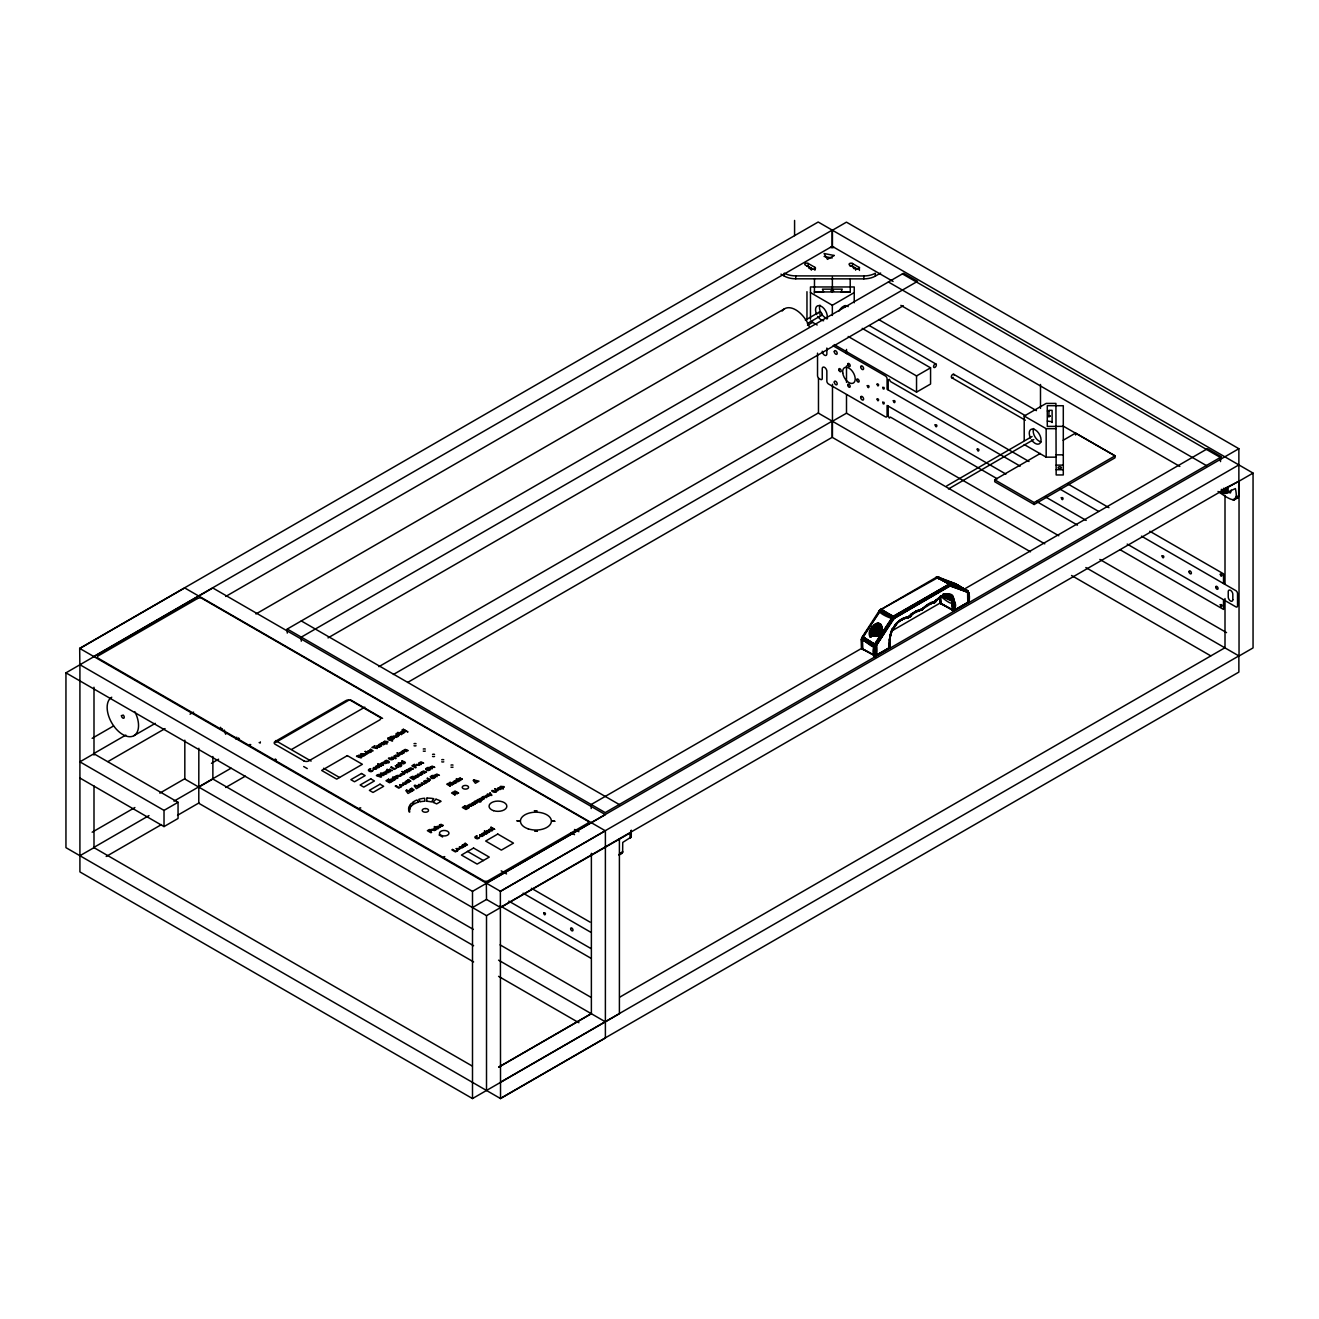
<?xml version="1.0" encoding="UTF-8"?>
<svg xmlns="http://www.w3.org/2000/svg" width="1319" height="1319" viewBox="0 0 1319 1319"><rect width="100%" height="100%" fill="white"/><g stroke="black" fill="none" stroke-linecap="round" stroke-linejoin="round"><path stroke-width="1.5" d="M894.348 618.182L950.043 586.081L949.713 584.614L937.117 577.112L935.732 578.101L937.133 576.964L938.666 577.161L879.427 610.45L862.461 636.648C874.349 648.981 885.989 648.519 861.835 638.05C864.456 657.769 859.84 648.288 862.659 636.83L881.455 609.444L893.309 616.286L894.348 618.182L876.673 644.909C878.751 663.787 869.699 654.653 874.827 643.688L892.749 616.567L949.598 583.888L967.256 590.632L968.344 592.116L968.377 602.156L953.719 610.713C950.323 608.141 955.104 591.341 943.695 595.199C938.617 597.787 952.433 590.137 953.357 597.342C956.143 606.245 955.137 612.906 952.351 610.202M870.062 636.995C864.852 627.25 884.818 615.346 881.521 631.339M968.014 591.291L955.764 584.02L954.494 584.96L960.018 587.202L948.559 581.564L968.195 591.967L968.179 602.486L967.585 590.813L949.861 584.878L893.985 617.012L875.783 644.282C873.92 646.887 872.09 656.417 875.701 656.021L889.83 647.398L874.942 655.922L873.854 655.527M889.863 647.481C886.22 645.123 897.035 611.373 889.517 639.781C890.391 646.64 888.396 648.783 889.418 648.074M946.432 594.144L951.378 597.754L952.631 610.318L954.577 609.955L953.983 610.796L940.513 603.591L940.068 596.979L935.765 600.59L944.107 594.787M1218.014 491.459C1227.478 497.741 1239.646 507.518 1235.392 488.558L1224.741 493.57L1221.378 492.762L1221.378 489.3M1234.419 499.786L1238.64 496.603L1238.755 481.435L1224.741 488.376L1224.741 493.57M875.47 656.12L861.851 648.552L861.653 638.643L862.016 648.915L875.8 655.955L874.118 655.988L876.063 655.279L874.233 656.038L874.448 645.04L893.309 616.286M870.194 636.401L870.194 630.993L870.375 636.055M891.825 630.515L889.534 640.374L890.704 632.625M870.111 636.269L870.062 631.982L870.161 636.648M870.441 635.791L870.458 629.987L870.771 637.308M881.488 631.504L881.521 626.492L881.488 630.4M861.752 648.404L861.653 638.643L861.752 648.404L875.437 656.038M940.101 602.552C944.388 607.152 936.968 599.09 941.585 603.739M945.558 594.012L952.236 598.908L953.192 610.713L968.228 602.14L968.459 592.528L968.179 602.486L953.538 610.779L940.183 602.816L940.513 603.591L940.183 596.847M862.065 637.868C862.692 633.499 862.511 651.718 861.752 648.536M870.787 635.643L870.853 628.965L871.199 636.929L871.727 627.349L872.304 636.286L871.727 627.349M889.995 637.753L889.286 647.992L889.995 637.753L889.995 639.797M968.327 602.189L967.849 591.11L954.198 583.641L967.585 590.813L967.783 602.849L966.909 602.832L968.492 601.645L968.195 591.967L961.287 588.175M862.131 648.849L861.736 638.511L874.678 646.458L874.448 656.071L875.8 655.955M881.29 631.702L881.389 625.635L881.405 631.026M940.562 601.86C941.139 606.74 940.282 599.667 940.266 603.212M861.67 639.6C865 639.764 874.035 650.745 876.311 645.667M880.96 631.999L881.141 624.876L881.158 630.4M861.95 647.514L861.966 642.139M935.682 601.101L926.845 605.058C922.838 609.114 918.898 612.164 921.14 609.411L919.937 610.384L923.481 608.125L922.096 609.444C912.567 612.23 902.526 618.957 919.937 610.384C925.361 608.999 928.081 601.184 935.023 601.86L936.952 599.815M880.548 631.488L880.762 624.217L880.795 631.719M968.344 592.116L967.8 592.808L967.404 590.797L950.801 584.301L949.053 584.581L893.177 616.896L875.305 643.969C870.754 652.674 876.607 664.512 876.129 646.195M879.954 632.889L880.251 623.689L880.35 633.153M877.762 635.807L877.382 623.063L876.954 635.676L876.525 623.293L876.129 635.61L875.651 623.673L875.305 635.626L874.777 624.184L874.481 635.692L873.936 624.827L872.898 636.071L872.387 626.426L872.304 636.286L877.762 635.807L878.207 622.997L878.503 636.005L878.965 623.079L879.806 634.67M861.966 638.709L861.719 648.19L862.23 638L874.233 645.667L862.214 638.759L879.641 611.241C880.795 604.498 890.276 621.134 894.315 617.869L949.729 585.867L967.569 592.182C970.026 593.616 970.273 601.546 967.322 602.503M889.682 647.761L889.731 646.359L889.731 647.464M968.047 602.42L968.426 592.33L968.41 601.843L966.909 602.832L968.113 602.536L968.459 592.528M916.853 610.895L921.767 610.021L923.481 608.125L919.673 610.433C920.926 610.12 930.752 604.201 937.99 598.81C942.821 595.809 935.583 600.161 938.007 599.172C937.858 596.567 948.971 593.83 943.695 595.199L940.068 596.979M890.078 638.116L889.764 640.21L890.523 634.093M889.896 640.028L890.078 637.934M879.064 610.994L880.944 609.279L879.707 610.351C877.976 609.939 890.754 613.797 893.672 618.413C891.924 619.666 874.843 611.736 880.35 609.823L936.688 577.095L935.946 577.458L938.089 577.03L955.253 583.658L968.327 592.363M893.375 618.759L876.476 645.288L862.478 637.077M888.198 415.831L889.319 418.09L890.44 417.117L997.312 478.83M905.461 617.457L902.295 619.023L908.84 616.979L915.188 611.604L923.481 608.29L921.899 609.972L923.3 608.471L920.382 610.054L922.921 608.405M940.463 595.974L940.645 603.228L940.562 596.023C964.156 617.589 952.203 583.113 939.013 598.199M923.3 608.471L921.552 610.169L923.481 608.29L921.14 609.411L921.932 609.675M932.137 602.651C926.482 604.844 935.6 602.865 936.441 600.772L934.709 602.585L928.362 604.333L934.709 602.42L936.523 600.442L934.709 602.536L932.418 602.915L934.709 602.42L938.007 599.172M911.314 614.769L913.193 613.203C910.094 618.726 904.669 617.226 900.02 620.375L905.691 617.407L900.25 620.425L904.026 617.952L901.108 619.468L896.03 623.969L892.716 628.751L890.111 636.582L890.671 634.241M954.478 601.134L954.362 610.582M862.511 637.374L874.448 645.04L862.593 636.78M956.209 585.042C993.24 607.004 929.911 568.901 967.932 591.555L968.492 593.088M121.447 715.64L123.195 715.079A1.978 1.138 60 0 1 124.2 716.778L124.2 717.618A1.978 1.138 60 0 1 123.046 718.163A1.978 1.138 60 0 1 121.645 716.58L121.447 715.673M909.418 616.319C912.979 616.27 902.344 619.65 905.329 618.067M946.218 581.25L935.814 577.656M953.769 583.938L936.408 577.607L938.254 577.062L951.048 585.323L968.113 592.412L950.834 586.015L950.95 584.597L949.713 584.614L893.392 617.127L875.091 645.964M620.243 853.805L622.634 852.437L622.733 842.429L631.257 836.988L631.257 830.376L631.257 836.988M951.032 584.96L936.605 577.326L938.04 576.98L949.729 583.872L950.043 586.081L951.032 584.96L967.915 591.506M911.709 614.572C903.944 619.914 907.62 619.023 911.627 614.687M943.744 595.792C949.977 597.441 957.528 607.812 952.681 597.573C951.032 594.374 947.256 594.341 944.404 595.182L946.432 594.82M940.183 602.305L940.958 603.921M881.521 627.415C882.065 632.922 871.941 640.869 870.062 632.922M952.334 602.816L952.532 601.464M954.577 609.955C949.647 612.082 958.418 608.043 954.593 602.14L954.214 601.349M948.938 595.496C957.083 596.221 951.659 624.728 953.901 601.48C952.334 626.937 958.237 590.351 945.657 594.968C947.784 592.709 955.517 596.88 951.378 597.754M862.659 637.588L874.711 644.43L862.824 636.764L875.255 644.711M968.476 601.695C968.014 571.391 968.542 621.958 968.031 593.649M952.615 602.948L952.846 601.546M889.748 647.398L889.55 638.215M894.826 625.453L893.705 627.069L897.662 621.925L903.861 618.43L896.211 623.376L894.843 625.008L899.327 621.035L896.03 623.969L891.1 632.296M953.274 603.08L953.555 601.546L953.637 603.08M967.602 592.577L967.734 591.011M906.005 617.952C920.959 612.659 898.767 621.282 908.131 616.962M874.678 646.458L876.08 646.392M875.305 643.969C877.992 650.102 873.112 670.827 875.948 644.397L892.782 618.166M967.998 591.835L955.385 584.004M631.422 831.102L630.037 833.031L486.513 915.65L65.95 672.838L212.804 587.977L605.388 814.631L472.499 891.364L79.915 664.71L79.915 871.908L472.499 1098.562L619.402 1013.734L619.402 838.917M968.443 601.975L968.377 592.643M936.028 577.936L937.677 577.112L949.334 584.169L892.963 616.715L880.531 609.46L879.806 610.021M926.284 605.883C921.173 609.394 928.345 604.564 925.262 606.262L922.129 609.543M955.846 584.449L967.602 591.275M889.517 639.781L889.995 638.297M893.078 619.106L950.719 585.042M937.562 599.403L943.596 595.594L940.678 597.128L943.365 595.644L942.244 596.221M935.023 601.86L932.929 602.898L938.023 599.007M810.921 268.416L811.169 269.785M896.491 624.019L891.99 630.828L897.876 622.337L896.376 624.052M900.02 620.375C909.533 614.802 907.653 620.095 910.094 615.281L908.494 617.655L906.466 617.984M908.313 617.787L906.681 617.902L910.308 615.709L907.192 617.341L908.84 616.979L908.346 617.704L902.724 618.693L903.729 618.611L898.866 621.463M879.031 610.944L892.056 617.622L880.746 609.658L892.485 617.127L880.861 609.856M902.328 618.743L900.613 620.309M894.2 618.248L881.455 609.444M893.524 618.941L893.903 617.886M889.055 648.288L874.926 656.021M876.673 644.909L894.084 617.193L949.861 584.878M891.364 632.543L890.77 634.373M914.479 612.56L911.083 614.72M929.252 603.822L925.608 606.081L927.306 604.679M875.041 655.972L876.047 655.559M873.92 646.805L874.002 645.552L862.016 638.627L873.936 645.766L862.148 639.023L873.92 646.805L862.065 639.55M908.676 617.589L910.291 615.874L907.06 617.572M889.567 647.184L889.88 646.788M879.097 610.961L892.056 617.622M968.195 591.967L968.261 593.484M911.825 613.797L916.754 610.763L921.272 609.757M892.716 628.751L893.886 627.152M360.779 807.871L359.543 807.986M908.807 617.424L909.747 615.973M967.932 602.684L967.14 602.668M915.749 611.818L917.661 610.631M902.196 619.254L903.911 618.001M943.959 595.298L940.843 597.078L943.959 595.298L941.057 596.815L943.794 595.479L951.939 599.634L952.236 601.151L940.562 596.023M950.059 585.768L949.532 584.366M880.037 610.301L879.229 611.01L880.334 609.988M892.963 616.715L881.141 609.625M918.98 610.367L916.689 611.175L919.112 610.12M924.784 607.152L922.624 608.718M934.33 602.75L933.176 602.767L936.16 600.772L934.495 602.635L931.082 603.228L931.972 602.832M946.646 594.622L950.125 594.44L951.395 595.545M949.729 585.867L951.048 585.323M874.992 646.508L875.618 655.807L875.288 646.524M936.309 600.788L934.891 602.453L936.441 600.772M935.666 600.689L934.182 602.321L936.539 600.59L933.522 602.651L934.363 602.651M907.901 617.506L908.857 616.501M880.35 610.318L892.402 616.847M968.064 591.506L955.253 583.658L967.651 590.961L955.5 583.789L936.853 577.442L949.119 584.02M819.841 314.664A1.978 1.138 60 0 0 821.885 314.829L821.869 313.971A1.978 1.138 60 0 0 820.863 312.273L819.528 311.943L819.181 313.312M939.54 597.721L940.529 596.798M943.596 595.594L940.496 597.144M943.233 595.149L944.091 595.05L941.106 596.617L941.914 595.858M250.775 744.641L249.637 744.526M444.783 856.658L443.909 856.723M897.316 622.601L899.294 621.233M935.979 600.706L934.281 602.222M908.131 617.787L908.362 617.622M937.858 599.387L939.441 598.051M935.765 600.59L940.282 597.095L940.101 602.602M861.818 647.349L861.62 638.792L862.445 648.404M952.252 596.369L950.768 597.144L945.888 594.457M940.579 603.41L954.198 610.516M900.25 620.425L903.169 618.825M855.503 269.785L855.52 268.548M941.106 596.617L942.706 595.446M950.653 584.119L937.545 576.947L950.521 584.02M922.723 608.257L924.256 607.169M912.468 613.599L914.611 612.395M925.823 606.13L927.785 604.679M942.574 595.941L940.958 596.963L942.475 596.089M936.358 577.293C935.781 576.238 949.334 581.58 949.284 584.861M903.383 618.809L900.465 620.392L903.729 618.611M832.338 315.455L832.338 305.266L854.234 292.587M946.696 485.953L1032.052 436.507M948.443 488.986L1033.799 439.524M79.849 664.677L79.684 648.387L818.192 222.021L832.207 230.116L832.207 246.307L225.714 596.468M79.849 648.486L184.709 587.944L605.388 830.822L605.388 1038.02L500.528 1098.562L65.95 847.655L65.95 672.838M93.715 656.483L832.207 230.116M893.078 281.442L832.437 246.439L832.437 230.248L846.452 222.153L1238.871 448.707L1238.871 481.089L500.363 907.456M255.935 613.978L784.64 308.728M780.947 274.138L784.261 276.05A16.306 9.414 0 0 0 795.753 278.804L863.863 278.87A16.191 9.348 0 0 0 875.321 276.116L880.647 273.049M805.365 320.121L819.528 311.943M807.376 323.534L821.539 315.356M92.149 738.327L113.533 725.978M807.525 325.298L812.867 322.232M287.278 633.087L287.278 629.031L903.531 273.247L917.562 281.326L301.293 637.126L301.293 641.182M93.715 753.611L125.816 735.079M133.944 735.672L155.312 723.34M107.977 761.558L165.056 728.599M190.035 714.189L193.596 712.128M328.019 637.885L903.301 305.744M92.149 832.207L134.901 807.525M159.83 793.131L184.759 778.738M211.469 763.322L218.591 759.2M378.883 666.672L818.192 413.028L1044.78 543.857M93.715 847.507L148.998 815.571M173.976 801.161L231.056 768.202M275.655 742.449L348.793 700.224M393.392 674.487L832.207 421.124L832.207 437.314L407.653 682.434M79.915 855.718L93.995 847.655L472.235 1066.032M198.79 787.097L212.87 779.034L473.34 929.417M832.437 421.256L846.501 413.193L1058.794 535.761M178.049 802.298L93.929 753.743L79.915 761.838L164.018 810.394L178.049 802.298L178.049 818.489L164.018 826.584L79.915 778.029M848.199 336.477L916.54 375.931L930.571 367.836L930.571 384.027L916.54 392.122L834.185 344.572M106.196 856.476L161.495 824.556M177.554 815.29L198.955 802.925M225.714 787.476L245.334 776.149M291.713 749.373L364.852 707.149M1063.163 440.266L1075.595 433.077L1115.05 455.863L1115.05 457.792L1034.162 504.501L994.707 481.732L994.707 479.786L1040.345 453.439M994.707 479.786L1034.162 502.555L1115.05 455.863L1063.032 426.004M927.208 605.174L929.153 604.069M862.329 647.959L591.209 804.508L591.209 808.547M890.869 631.488L940.777 602.668M963.892 589.329L1207.462 448.707L1221.476 456.803L605.223 812.603L287.278 629.031M1238.871 448.707L486.348 883.169L486.513 899.459L472.499 907.554M1238.871 464.898L500.363 891.265L500.528 1098.562M605.388 830.822L500.528 891.364L79.684 648.387M1253.05 473.092L1239.036 481.188L1239.036 656.005L1253.05 647.909L1253.05 473.092L832.437 230.248M622.733 851.497L619.254 854.366L622.634 852.437M1235.392 497.609L1238.755 495.664M1232.902 499.934L1238.64 496.603M1233.71 500L1238.31 497.362M618.924 855.108L622.288 853.179M498.813 1066.989L591.423 1013.52M619.914 997.065L1224.84 647.81M498.945 1067.104L591.374 1013.734L591.374 853.311M500.363 1082.272L1238.871 655.906L1238.871 672.096L500.363 1098.463M1024.204 440.464L1024.204 416.046L1046.165 403.416L1055.925 403.416L1056.156 474.955L1063.295 474.955L1063.295 405.741L1047.286 405.691L1047.286 426.4L1063.295 426.35M916.177 611.307L914.314 612.643M914.1 612.676L916.078 611.538M952.302 600.096C955.698 600.524 952.499 597.012 951.939 599.634L943.365 594.292M933.539 602.321L934.891 602.173M953.291 610.4L953.324 603.08M900.795 619.93L903.96 618.215M874.118 655.642L874.332 646.953L874.678 655.527M498.153 787.855L497.824 789.537L500.808 789.389A1.764 1.022 0 0 0 501.138 788.795A1.83 1.055 0 0 0 500.791 788.185L500.231 787.855M479.935 834.746L479.621 836.427L482.606 836.295A1.764 1.022 0 0 0 482.919 835.685A1.83 1.055 0 0 0 482.589 835.075L482.029 834.762M948.246 595.149L946.844 594.935L947.669 594.803M941.799 596.221L948.097 594.341M928.362 604.333L930.587 603.393M915.287 611.818L917.529 610.862M902.064 619.435L903.564 618.743M954.395 587.037L954.165 583.773L955.104 583.707M880.548 609.609L892.848 616.484M953.01 610.565L953.736 610.845M921.289 610.235L919.409 610.4M954.395 584.597L955.698 584.845M905.609 617.655L907.01 617.127M950.241 584.02L937.298 577.03L954.033 583.723M1237.783 497.857L1236.266 497.988M853.69 268.416L855.207 268.416M809.404 268.384L811.218 268.614M937.677 577.112L949.598 583.888M918.568 610.681L919.805 610.202M906.878 617.754L908.577 617.473M907.192 617.341L908.791 617.094M952.977 597.375L953.555 598.546M921.8 609.856L920.547 609.807M814.499 291.911L823.617 291.911L822.429 289.158L842.247 289.158L841.06 291.911L850.178 291.911M814.417 291.944L850.26 291.944L850.178 278.589M1047.368 411.017L1048.951 411.017M1047.368 421.074L1052.117 421.767M1024.204 416.046L1046.165 428.675L1055.925 428.675M1056.156 454.841L1063.295 454.841M1024.204 444.536L1046.165 457.165L1055.925 457.165M1056.156 465.129L1063.295 465.129M1056.156 469.712L1063.295 469.712M861.604 639.154L861.67 647.547L862.923 649.245M784.261 276.05L784.261 273.132A16.306 9.414 0 0 0 795.753 275.885L863.863 275.951A16.191 9.348 0 0 0 875.321 273.214L875.321 276.116M857.465 269.307L859.675 267.79L852.486 263.487A1.978 1.138 0 0 0 849.667 263.487A1.978 1.138 0 0 0 849.667 265.103L857.465 269.307L852.486 266.405A1.978 1.138 0 0 0 850.079 266.224M880.086 610.021L891.825 617.473L879.954 610.796M276.413 759.876L275.193 758.986M409.764 808.827L408.61 808.712A17.147 9.893 0 0 1 409.22 806.321L410.819 806.766A15.861 9.151 0 0 0 409.764 808.794M933.44 602.668L934.182 602.321M947.405 594.918L948.823 594.984M824.095 256.447L832.174 257.996M937.793 576.931L950.125 583.888M947.965 595.116L949.284 595.529M874.876 656.202L874.431 656.12M947.784 595.034L950.208 596.106M455.418 781.491L455.978 781.821A1.83 1.055 0 0 1 456.308 782.431A1.764 1.022 0 0 1 455.995 783.024L453.011 783.173L453.324 781.491A1.764 1.022 0 0 1 454.363 781.31M375.552 767.658L376.113 767.971A1.83 1.055 0 0 1 376.459 768.581A1.764 1.022 0 0 1 376.129 769.191L373.145 769.323L373.475 767.642A1.764 1.022 0 0 1 374.514 767.46M942.195 595.875L952.236 601.151M943.233 593.896L951.444 598.282L944.536 594.061M873.837 646.508L861.901 639.237L873.887 646.079M891.924 617.358L879.839 610.565M902.41 273.89L1220.52 457.545L1220.52 461.601M888.396 281.986L1206.506 465.64M900.844 305.348L1179.845 466.431M814.895 267.345A1.978 1.138 0 0 1 814.895 268.961A1.978 1.138 0 0 1 812.092 268.961L805.365 265.07A1.978 1.138 0 0 1 805.365 263.454A1.978 1.138 0 0 1 808.168 263.454L814.895 267.345L814.895 270.247M806.766 266.026A1.978 1.138 0 0 1 808.168 266.372L813.213 269.29M878.602 319.511L1036.437 410.638M869.353 325.595L935.946 364.044A1.978 1.138 -60 0 1 935.319 367.111A1.978 1.138 -60 0 1 933.605 366.121A1.978 1.138 -60 0 1 935.946 364.044M953.719 374.299L1025.572 415.782M951.741 377.729L1025.341 420.233M862.23 328.382L930.571 367.836M833.047 345.759L885.395 375.964A2.374 1.368 60 0 1 887.077 378.883L887.077 389.27L1020.181 466.135M1029.001 461.502L890.44 381.504L889.319 379.245L888.198 380.218M1068.077 484.073L1108.933 507.667M1149.805 531.244L1223.521 573.814L1223.521 583.526M1059.421 488.788L1098.661 511.442M1141.463 536.157L1235.854 590.648A2.374 1.368 60 0 1 1237.535 593.566L1237.535 605.866A2.374 1.368 60 0 1 1235.854 606.839L1127.201 544.104M1005.919 474.082L887.077 405.461L887.077 415.864A2.374 1.368 60 0 1 885.395 416.82L828.53 383.994A2.374 1.368 60 0 1 826.848 381.092L826.848 371.348A3.248 1.88 60 0 0 824.54 367.358A3.248 1.88 60 0 0 822.248 368.693L822.248 378.438A2.374 1.368 60 0 1 820.566 379.41L819.214 378.619A2.374 1.368 60 0 1 817.533 375.717L817.533 353.146M1045.159 496.735L1086.18 520.411M1036.503 501.451L1077.475 525.11M1120.227 549.792L1223.521 609.427L1223.521 599.716M1099.848 559.454L1226.538 632.609M1085.834 567.549L1239.036 656.005M1030.502 551.804L832.437 437.446L832.487 384.274M1071.556 575.496L1210.743 655.856M301.293 620.936L619.402 804.606M350.475 699.828L382.592 718.377M574.523 829.47L578.876 831.712M571.16 832.718L574.523 834.663M392.815 777.93L396.904 778.523L392.897 776.825L392.04 779.216L390.028 779.545L392.188 779.76L392.584 781.062L395.288 779.496L392.963 779.265L392.617 778.045M275.605 740.586L311.119 761.096M323.567 768.268L339.544 777.501M439.029 834.943L442.59 836.988M467.454 851.349L483.446 860.582M501.204 870.837L506.545 873.92M531.409 888.281L590.038 922.113M303.683 766.52L307.261 768.581M523.082 893.177L590.863 932.302M508.804 901.124L590.863 948.493M500.066 905.79L590.912 958.237M486.348 899.36L500.528 907.554M500.099 944.866L591.11 997.411M473.603 945.739L184.825 779.034L184.825 740.173M498.582 960.166L605.388 1021.829M473.603 961.93L198.79 803.271L198.839 748.269M498.582 976.357L578.876 1022.72M810.46 292.587L832.338 305.266M810.46 321.078L817.186 324.985M303.947 760.898L275.556 744.477A3.512 2.028 0 0 1 275.556 741.245L345.644 700.768A3.512 2.028 0 0 1 351.25 700.768L379.295 716.959A3.512 2.028 0 0 1 379.295 720.19L309.19 760.667A3.512 2.028 0 0 1 303.947 760.898L303.584 760.667M862.89 637.143L874.579 644.101M961.304 588.34L964.667 590.351M239.415 738.92L239.3 738.838A1.748 1.006 60 0 1 238.574 737.931M1227.626 492.168L1230.446 492.927L1231.204 490.107M889.616 639.138L889.83 637.588L889.863 639.369M949.911 596.073L951.691 597.804M259.134 742.581L260.222 743.042L260.354 741.872M954.28 583.905L954.791 584.878M874.382 646.376L874.415 655.494M847.705 364.357L847.738 364.621A1.748 1.006 60 0 0 849.782 366.517A1.748 1.006 60 0 0 849.304 363.846A1.748 1.006 60 0 0 847.738 364.621M875.47 655.494L875.453 646.969M874.233 645.667L862.23 638M870.177 633.779L870.293 636.929M861.851 648.552L861.818 639.781L862.049 648.486M874.876 647.019L874.794 655.724L875.074 647.019M1228.104 487.585L1228.104 492.762M1227.115 488.014L1227.115 493.191M1225.978 488.294L1225.978 493.471M1225.005 495.713L1225.005 584.152M1225.005 598.546L1225.005 647.909M1223.504 488.294L1223.504 493.471M1222.367 489.745L1222.367 493.191M1075.595 433.077L1075.595 435.023M1052.117 422.525L1052.117 410.324L1048.951 410.324L1048.951 417.117M1046.165 428.675L1046.165 457.165M1040.493 384.488L1040.493 408.395M1034.162 502.555L1034.162 504.501M916.54 375.931L916.54 392.122M888.198 379.691L888.198 389.929M888.198 406.12L888.198 416.342M863.863 275.951L863.863 278.87M859.213 267.378L859.427 270.444M854.234 302.76L854.234 286.965L810.46 286.965L810.46 319.198M852.486 263.487L852.486 266.405M846.501 349.436L846.501 353.558M846.501 365.891L846.501 382.345M846.501 394.694L846.501 413.193M832.371 277.023L832.371 292.373M826.848 348.035L826.848 353.855A3.248 1.88 60 0 1 824.54 355.19A3.248 1.88 60 0 1 822.248 351.2M818.472 378.24L818.472 413.193M814.499 278.589L814.417 293.065M808.168 263.454L808.168 266.372M806.964 291.697L806.964 319.858M795.753 275.885L795.753 278.804M794.582 220.438L794.582 235.656M630.779 832.47L630.779 837.647M630.037 833.031L630.037 838.224M486.513 915.65L486.513 1090.467M472.499 891.364L472.499 1098.562M212.87 756.529L212.87 779.034M164.018 810.394L164.018 826.584M93.995 687.232L93.995 755.111M93.995 785.959L93.995 847.655M953.093 377.366A1.978 1.138 -60 0 1 951.345 377.102A1.978 1.138 -60 0 1 952.615 374.481A1.978 1.138 -60 0 1 954.132 375.206M468.542 787.591A3.166 1.83 0 0 1 465.426 789.108A3.166 1.83 0 0 1 462.293 787.591M462.293 786.965A3.166 1.83 0 0 1 465.426 785.448A3.166 1.83 0 0 1 468.542 786.965M422.261 810.08A3.133 1.814 0 0 1 425.427 808.563M425.493 808.563A3.1 1.797 0 0 1 426.598 808.695A3.166 1.83 0 0 1 428.51 810.064M428.51 810.707A3.166 1.83 0 0 1 425.377 812.224A3.166 1.83 0 0 1 422.261 810.707M434.545 756.447A2.061 1.187 0 0 1 432.55 756.447M432.55 754.369A2.061 1.187 0 0 1 434.545 754.369M416.046 745.763A2.061 1.187 0 0 1 414.018 745.763M414.018 743.685A2.061 1.187 0 0 1 416.046 743.685M425.312 751.088A2.061 1.187 0 0 1 423.284 751.105M423.267 749.027A2.061 1.187 0 0 1 425.295 749.027M453.011 767.163A2.061 1.187 0 0 1 450.983 767.163M450.983 765.086A2.061 1.187 0 0 1 453.011 765.086M443.761 761.821A2.061 1.187 0 0 1 441.733 761.821M441.733 759.744A2.061 1.187 0 0 1 443.761 759.744M454.544 781.425A1.764 1.022 0 0 1 455.566 781.606M498.335 787.971A1.764 1.022 0 0 1 500.396 787.971M480.116 834.878A1.764 1.022 0 0 1 482.177 834.878M374.695 767.576A1.764 1.022 0 0 1 375.717 767.773M222.367 728.747A1.748 1.006 60 0 1 221.79 728.731M220.965 728.072A1.748 1.006 60 0 1 220.504 727.297M225.73 734.271A8.887 5.128 60 0 1 224.362 730.067M236.728 737.206A8.887 5.128 60 0 1 235.986 739.151M1030.452 437.974A8.326 4.814 59.9 0 1 1033.931 429.236A8.326 4.814 59.9 0 1 1040.905 441.436A8.326 4.814 59.9 0 1 1031.524 439.854M1041.285 441.898A8.326 4.814 59.9 0 1 1034.871 436.671A8.326 4.814 59.9 0 1 1033.651 428.543M833.888 247.28A2.11 1.22 0 0 1 830.525 247.28M134.868 711.732A22.209 12.827 60 0 1 133.285 736.018A22.209 12.827 60 0 1 111.423 722.301A22.209 12.827 60 0 1 111.752 697.223M782.151 311.037A22.209 12.827 60 0 1 809.338 326.749M838.9 311.169A8.326 4.798 -60.1 0 1 848.183 306.635M823.617 320.764A8.326 4.798 60.1 0 1 817.796 316.445M816.725 314.565A8.326 4.798 60.1 0 1 820.715 306.024A8.326 4.798 60.1 0 1 826.832 318.984M827.557 318.506A8.326 4.798 60.1 0 1 821.16 313.262A8.326 4.798 60.1 0 1 819.94 305.134M809.157 268.449A1.665 0.956 0 0 1 811.432 269.834M853.492 268.449A1.665 0.956 0 0 1 855.751 269.834M844.918 305.596A8.326 4.798 -60.1 0 1 845.199 307.179M861.719 638.94L861.604 647.926L861.653 638.94M381.999 743.421L383.796 744.724L380.63 744.114L381.537 746.026L378.949 744.543L382.461 742.581L385.362 743.834L382.065 743.306M404.818 750.231L406.615 751.55L403.433 750.923L404.356 752.852L401.767 751.352L405.263 749.39L408.181 750.643L404.818 750.231M423.102 771.78L424.899 773.082L421.734 772.456L422.641 774.385L420.052 772.885L423.564 770.939L426.466 772.192L423.102 771.78M469.679 804.969L471.477 806.288L468.294 805.662L469.218 807.591L466.613 806.09L470.125 804.128L473.043 805.398L469.679 804.969M400.168 763.206L398.157 763.042L401.751 765.102L400.877 763.157L404.109 763.75L401.603 762.481L400.168 763.206M403.812 774.22C398.981 777.237 399.162 772.044 403.812 774.22M489.069 795.769C484.155 798.737 484.502 793.626 489.069 795.769M382.444 763.157L383.532 764.872L380.944 763.371L383.367 762.25L385.906 763.503L382.444 763.157M409.896 768.73L410.984 770.444L408.395 768.944L410.819 767.806L413.358 769.076L409.896 768.73M420.184 762.778L421.289 764.492L418.684 762.992L421.107 761.871L423.646 763.124L420.266 762.662M431.329 767.031L432.434 768.746L429.829 767.246L432.253 766.108L434.792 767.378L431.329 767.031M435.946 774.995L437.051 776.71L434.462 775.209L436.886 774.072L439.408 775.341L435.946 774.995M483.199 797.187L484.287 798.885L481.699 797.401L484.122 796.264L486.662 797.533L483.199 797.187M483.067 833.641L484.172 835.356L481.567 833.855L483.991 832.718L486.53 833.987L483.067 833.641M517.064 820.83L519.422 821.045L517.064 820.83M369.172 769.867C370.721 772.588 375.717 768.548 371.397 771.631A2.242 1.286 0 0 1 370.012 771.516C364.736 769.488 374.58 767.477 369.172 769.867M475.631 836.971C477.198 839.725 482.177 835.669 477.857 838.736A2.242 1.286 0 0 1 476.489 838.62C471.196 836.592 481.056 834.581 475.631 836.971M396.92 736.381L393.441 736.167L396.063 737.42L398.404 736.299L395.799 734.798L396.92 736.381M435.138 829.552L431.659 829.338L434.264 830.591L436.605 829.47L434.017 827.969L435.138 829.552M370.738 749.307L369.782 749.819L373.063 750.923L370.738 749.307M386.451 770.972L385.494 771.5L388.775 772.604L386.451 770.972M393.606 738.063C390.111 741.064 389.896 734.469 393.606 738.063M395.7 776.297L394.744 776.825L398.025 777.93L395.7 776.297M408.511 779.578L407.555 780.106L410.836 781.211L408.511 779.578M411.742 788.35L410.786 788.877L414.067 789.982L411.808 788.234M429.978 769.158C426.565 772.159 426.218 765.548 429.978 769.158M434.594 777.122C431.231 780.123 430.884 773.511 434.594 777.122M465.145 843.369L464.189 843.88L467.47 844.984L465.228 843.237M474.84 801.375L473.884 801.903L477.165 803.007L474.906 801.26M487.222 830.607L486.266 831.135L489.547 832.24L487.305 830.492M415.914 777.864L413.523 779.661L409.929 777.583L412.847 776.281L415.914 777.864M882.691 402.361C883.433 406.615 885.807 401.454 882.741 402.213M455.418 780.485L456.753 781.705A1.665 0.956 0 0 0 457.742 781.804L459.935 780.716L456.358 778.639L456.951 779.776L455.418 780.485M384.472 761.492C387.671 764.674 392.65 761.887 386.385 760.239L384.472 761.492M396.557 765.267C399.805 768.482 404.653 765.564 398.47 763.998L396.557 765.267M431.692 830.311L430.307 831.547L431.659 832.322L430.934 832.751L427.356 830.673L429.829 829.453L431.692 830.311M476.324 800.649C479.522 803.832 484.502 801.045 478.236 799.396L476.324 800.649M882.708 387.44C883.483 391.825 885.774 386.319 882.708 387.44M543.708 912.88C544.45 917.826 547.204 911.808 543.708 912.88M867.308 385.659C868.083 390.638 870.771 384.571 867.308 385.659M877.102 384.159C877.794 388.577 880.169 383.186 877.102 384.159M877.102 399.047C877.794 403.466 880.169 398.074 877.102 399.047M893.326 400.679C894.101 405.658 896.788 399.591 893.326 400.679M935.155 424.833C935.946 429.813 938.617 423.745 935.155 424.833M977.214 449.119C977.989 454.082 980.676 448.015 977.214 449.119M1061.333 497.675C1062.108 502.654 1064.779 496.587 1061.333 497.675M1162.088 555.86C1162.88 560.822 1165.551 554.755 1162.088 555.86M1220.306 574.243C1221.048 579.189 1223.801 573.171 1220.306 574.243M1220.306 604.679C1221.081 609.642 1223.752 603.574 1220.306 604.679M362.956 753.907C364.093 755.902 371.397 753.017 362.956 753.907M397.085 775.605C398.157 777.402 405.494 775.209 397.151 775.473M399.591 784.838C400.399 786.685 408.247 784.36 399.657 784.706M416.276 764.525C417.463 766.355 423.877 764.13 416.276 764.525M417.694 774.401C418.766 776.182 426.086 773.989 417.76 774.269M456.242 848.612C457.429 850.442 463.826 848.216 456.242 848.612M426.96 798.11L426.565 801.26A15.597 9.002 0 0 1 431.494 801.936L433.819 798.704A19.027 10.981 0 0 0 426.96 798.11M389.369 737.618C389.946 741.822 398.173 737.7 392.353 736.464A2.176 1.253 0 0 0 390.952 736.546L389.369 737.618M425.74 768.713C426.334 772.918 434.545 768.779 428.724 767.559A2.176 1.253 0 0 0 427.323 767.625L425.74 768.713M430.373 776.677C430.95 780.881 439.161 776.743 433.341 775.523A2.176 1.253 0 0 0 431.94 775.588L430.373 776.677M953.192 601.579L952.961 603.047L953.192 601.579M371.282 751.665L369.683 752.671L367.655 751.912A1.665 0.956 0 0 1 367.49 751.319C371.661 748.879 368.248 753.347 371.282 751.665M380.466 746.373L378.866 747.362L376.838 746.603A1.665 0.956 0 0 1 376.673 746.01C380.878 743.603 377.465 748.054 380.466 746.373M403.828 732.886L402.229 733.875L400.201 733.117A1.665 0.956 0 0 1 400.036 732.523C404.208 730.083 400.795 734.551 403.828 732.886M403.284 753.182L401.668 754.188L399.657 753.429A1.665 0.956 0 0 1 399.492 752.836C403.68 750.429 400.267 754.864 403.284 753.182M409.038 781.953L407.439 782.958L405.411 782.2A1.665 0.956 0 0 1 405.263 781.606C409.418 779.166 406.005 783.634 409.038 781.953M418.782 776.33L417.183 777.336L415.155 776.578A1.665 0.956 0 0 1 414.99 775.984C419.162 773.626 415.831 777.913 418.782 776.33M443.151 825.397L441.552 826.403L439.524 825.645A1.665 0.956 0 0 1 439.359 825.051C443.547 822.693 440.2 826.98 443.151 825.397M462.277 779.084L460.661 780.073L458.649 779.315A1.665 0.956 0 0 1 458.484 778.721C462.656 776.363 459.309 780.65 462.277 779.084M465.689 845.726L464.074 846.732L462.062 845.974A1.665 0.956 0 0 1 461.897 845.38C466.102 842.973 462.672 847.408 465.689 845.726M475.384 803.749L473.768 804.738L471.757 803.996A1.665 0.956 0 0 1 471.592 803.403C475.763 801.045 472.416 805.332 475.384 803.749M483.166 799.248L481.567 800.254L479.539 799.495A1.665 0.956 0 0 1 479.374 798.902C483.545 796.462 480.132 800.93 483.166 799.248M409.599 809.536L409.582 809.586A15.861 9.151 0 0 0 409.764 811.976L409.335 812.125A19.027 10.981 0 0 1 408.61 809.487L409.599 809.536M458.402 780.815L456.341 780.551L458.402 780.815M387.028 742.086L385 741.657L387.028 742.086M503.347 787.097L501.286 786.866L503.347 787.097M414.908 777.979L412.682 778.342L414.908 777.979M385.412 761.393L387.324 761.986L385.412 761.393M397.497 765.152L399.426 765.745L397.497 765.152M477.264 800.551L479.193 801.144L477.264 800.551M534.475 810.723L536.817 810.905L534.475 810.723M535.036 831.118L537.377 831.3L535.036 831.118M552.414 821.094L554.755 821.275L552.414 821.094M831.184 290.807L833.526 290.988L831.184 290.807M1047.797 415.864L1050.138 416.046L1047.797 415.864M375.569 768.664L373.524 768.285L375.569 768.664M378.619 766.9L376.542 766.735L378.619 766.9M385.989 773.396L383.944 773.016L385.989 773.396M408.857 770.857L406.829 770.477L408.857 770.857M455.418 782.497L453.34 782.348L455.418 782.497M482.029 835.768L479.951 835.603L482.029 835.768M500.247 788.861L498.203 788.498L500.247 788.861M491.773 830.146L489.679 829.981L491.773 830.146M375.701 766.52L377.135 767.905L379.196 767.427A1.764 1.022 0 0 0 379.509 766.817A1.83 1.055 0 0 0 379.18 766.207L378.619 765.894A1.764 1.022 0 0 0 376.525 765.877L375.701 766.52M383.054 773.033L384.488 774.401L386.549 773.923A1.764 1.022 0 0 0 386.863 773.313A1.83 1.055 0 0 0 386.533 772.703L385.972 772.39A1.764 1.022 0 0 0 383.895 772.373L383.054 773.033M405.939 770.477L407.373 771.862L409.434 771.384A1.764 1.022 0 0 0 409.747 770.774A1.83 1.055 0 0 0 409.418 770.164L408.857 769.851A1.764 1.022 0 0 0 406.763 769.834L405.939 770.477M488.838 829.783L490.272 831.151L492.333 830.673A1.764 1.022 0 0 0 492.647 830.063A1.83 1.055 0 0 0 492.317 829.453L491.756 829.14A1.764 1.022 0 0 0 489.679 829.123L488.838 829.783M368.364 751.236L369.65 751.138L368.364 751.236M377.547 745.927L378.833 745.845L377.547 745.927M400.91 732.441L402.196 732.358L400.91 732.441M400.366 752.753L401.652 752.671L400.531 752.605M406.12 781.524L407.406 781.425L406.12 781.524M415.864 775.902L417.15 775.803L415.864 775.902M440.233 824.969L441.519 824.886L440.233 824.969M459.358 778.639L460.644 778.556L459.358 778.639M472.466 803.32L473.735 803.222L472.466 803.32M462.771 845.298L464.057 845.199L462.771 845.298M480.248 798.819L481.534 798.737L480.248 798.819M384.472 741.426L383.433 741.954L387.011 744.015L386.401 742.861L387.934 742.185A1.649 0.956 0 0 0 387.737 741.608L384.604 741.229M500.808 786.437L499.769 786.965L503.347 789.026L502.72 787.872L504.254 787.196A1.649 0.956 0 0 0 504.072 786.619L500.808 786.437M395.238 758.54L396.178 758.392L394.134 755.754L394.661 757.584L391.463 757.304L395.238 758.54M490.998 795.439L491.938 795.291L489.893 792.67L490.404 794.483L487.222 794.203L490.998 795.439M413.243 777.171L411.248 777.518L413.243 777.171M398.866 755.803C396.541 758.31 392.089 753.297 398.866 755.803M406.285 783.601C404.422 785.943 399.195 781.227 406.285 783.601M422.047 785.135C419.92 787.558 415.04 782.744 422.047 785.135M424.833 783.535C422.377 786.058 418.074 781.029 424.833 783.535M429.005 781.128C426.845 783.535 421.915 778.754 429.005 781.128M440.398 827.046C438.007 829.569 433.588 824.589 440.398 827.046M462.936 847.375C460.496 849.881 456.061 844.935 462.936 847.375M393.177 759.035C390.853 761.805 383.845 755.507 393.177 759.035M496.439 791.614C494.328 794.236 486.975 788.135 496.439 791.614M365.165 751.434C367.094 755.358 371.134 752.621 365.165 751.434M396.327 733.446C398.272 737.354 402.262 734.667 396.327 733.446M402.163 730.067C404.109 733.991 408.099 731.287 402.163 730.067M397.167 752.951C399.113 756.859 403.103 754.171 397.167 752.951M402.015 760.898C403.268 765.036 408.989 762.662 402.015 760.898M402.081 771.516C404.026 775.44 408.016 772.736 402.081 771.516M427.307 778.276C429.252 782.183 433.242 779.496 427.307 778.276M494.856 788.729C496.801 792.653 500.791 789.949 494.856 788.729M484.436 831.135C485.689 835.273 491.41 832.916 484.436 831.135M430.67 830.492L428.675 830.607L430.67 830.492M365.874 754.452L364.802 754.649L365.874 754.452M400.003 776.149L398.932 776.215L400.003 776.149M402.509 785.382L401.438 785.448L402.509 785.382M419.195 765.069L418.123 765.267L419.195 765.069M420.613 774.929L419.541 775.127L420.613 774.929M459.16 849.156L458.089 849.354L459.16 849.156M435.962 799.215L432.995 802.364A15.861 9.151 0 0 1 436.605 803.914L441.09 801.325A19.027 10.981 0 0 0 435.962 799.215M413.523 804.31L413.408 804.376A15.746 9.085 0 0 0 411.396 806.074L409.632 805.513A19.027 10.981 0 0 1 411.479 803.271L413.523 804.31M197.603 598.463L98.364 655.774A3.166 1.83 0 0 0 98.364 658.362L483.595 880.779A3.166 1.83 0 0 0 488.079 880.779L587.334 823.468A3.166 1.83 0 0 0 587.334 820.88L202.087 598.463A3.166 1.83 0 0 0 197.603 598.463M834.185 255.474L827.458 259.348L824.095 253.528L834.185 255.474M347.342 755.622L321.655 770.444L336.691 779.133L362.379 764.295L347.342 755.622M357.268 755.919L356.526 756.348L360.961 757.914L361.752 757.469L359.774 755.507L363.945 756.199L361.225 753.627L360.499 754.039L362.461 755.803L358.455 755.226L360.268 757.024L357.268 755.919M374.761 745.812L371.909 747.461L377.283 748.483L374.316 746.768L374.761 745.812M388 738.096L388 739.267A5.144 2.968 0 0 0 388.759 739.959L392.683 740.816A7.634 4.402 0 0 1 390.193 740.025L388 738.096M397.893 732.457L401.471 734.535L397.893 732.457M403.251 729.292L405.131 730.281A6.826 3.941 0 0 1 406.73 731.32L407.967 731.996L403.251 729.292M361.521 773.511L350.854 779.661L354.498 781.771L365.165 775.621L361.521 773.511M377.861 764.014L381.438 766.075L377.861 764.014M379.245 763.206L379.245 763.206M380.235 763.783L382.84 765.284L380.235 763.783M370.771 778.853L360.12 785.003L363.764 787.113L374.415 780.963L370.771 778.853M377.152 775.176L376.41 775.605L380.845 777.171L381.636 776.726L379.658 774.764L383.829 775.457L381.109 772.885L380.383 773.297L382.329 775.061L378.339 774.484L380.152 776.281L377.152 775.176M387.143 769.406L390.045 771.862L389.88 770.609L392.435 770.477L389.847 770.082L389.781 769.01L389.039 770.494L387.143 769.406M391.43 766.949L390.704 767.378L394.266 769.422L396.788 767.971L394.381 768.664L391.43 766.949M394.397 765.218L394.397 765.218M395.387 765.778L397.992 767.279L395.387 765.778M380.02 784.195L369.369 790.345L373.013 792.455L383.664 786.305L380.02 784.195M388.643 779.199L385.989 780.733L389.583 782.794L392.304 781.227L389.699 782.035L388.726 781.475L389.913 780.09L387.324 780.667L388.643 779.199M403.647 770.543L403.647 770.543M414.331 764.377L411.874 765.795L415.452 767.856L416.177 767.444L414.661 766.57L416.144 765.696L413.21 765.729L414.331 764.377M404.636 771.104L407.241 772.604L404.636 771.104M395.947 785.695L395.238 786.108L398.783 788.168L401.306 786.718L398.899 787.394L395.947 785.695M406.615 790.147L405.856 790.576L408.033 793.461L411.627 791.384L406.615 790.147M409.121 788.696L409.121 788.696M414.957 785.316L414.199 785.761L416.392 788.647L419.986 786.569L414.957 785.316M423.036 780.667L423.036 780.667M410.11 789.273L412.699 790.773L410.11 789.273M424.026 781.227L426.614 782.728L424.026 781.227M408.89 791.334L407.06 790.856L408.89 791.334M417.233 786.52L415.403 786.025L417.233 786.52M447.817 783.568L446.745 784.195L450.323 786.256L448.18 784.244L452.401 785.069L450.29 783.024L453.785 784.261L450.208 782.2L449.119 782.827L450.917 784.607L447.817 783.568M473.95 779.941L473.175 780.386L475.368 783.255L478.962 781.178L473.95 779.941M452.664 792.389L451.576 793.016L455.17 795.077L453.011 793.065L457.248 793.873L455.137 791.845L458.633 793.082L455.039 791.004L453.95 791.631L455.764 793.411L452.664 792.389M476.208 781.128L474.395 780.65L476.208 781.128M465.013 805.893L462.342 807.426L465.937 809.487L468.657 807.92L466.052 808.728L465.079 808.168L466.267 806.766L463.678 807.36L465.013 805.893M434.429 826.584L438.007 828.662L434.429 826.584M452.598 849.469L451.873 849.881L455.434 851.942L457.957 850.491L455.55 851.167L452.598 849.469M490.998 827.26L494.592 829.338L490.998 827.26M473.554 848.035L461.436 855.042L477.148 864.093L489.25 857.103L473.554 848.035M497.774 834.053L485.672 841.044L501.368 850.112L513.47 843.121L497.774 834.053M414.776 803.584L412.633 802.331A19.027 10.981 0 0 1 416.985 799.99L418.684 802.084A15.861 9.151 0 0 0 414.776 803.584M902.295 619.007L901.108 619.468L902.295 619.023M420.151 801.556L418.782 799.38A16.982 9.81 0 0 1 424.652 798.242L424.833 801.243A15.861 9.151 0 0 0 420.217 801.738L420.151 801.556M1232.82 599.65L1232.82 594.341A3.248 1.88 60 0 0 1230.528 590.351A3.248 1.88 60 0 0 1228.236 591.687L1228.236 596.996A3.248 1.88 60 0 0 1230.528 600.969A3.248 1.88 60 0 0 1232.82 599.65M528.177 828.843A15.465 8.92 0 0 0 551.375 821.11A15.465 8.92 0 0 0 528.177 813.378A15.465 8.92 0 0 0 528.177 828.843M493.504 810.657A8.887 5.128 0 0 0 506.842 806.222A8.887 5.128 0 0 0 493.52 801.771A8.887 5.128 0 0 0 493.504 810.657M441.799 835.587A4.765 2.753 0 0 0 448.988 833.245A4.765 2.753 0 0 0 441.881 830.822A4.765 2.753 0 0 0 441.799 835.587M570.632 928.724A1.665 0.956 60 0 0 572.397 930.917A1.665 0.956 60 0 0 572.397 928.56A1.665 0.956 60 0 0 570.632 928.724M860.68 397.382A2.061 1.187 60 0 0 862.873 400.102A2.061 1.187 60 0 0 862.873 397.184A2.061 1.187 60 0 0 860.68 397.382M834.284 382.131A2.061 1.187 60 0 0 836.46 384.851A2.061 1.187 60 0 0 836.46 381.949A2.061 1.187 60 0 0 834.284 382.131M838.752 369.716A1.748 1.006 60 0 0 840.764 371.727A1.748 1.006 60 0 0 840.384 369.089A1.748 1.006 60 0 0 838.752 369.716M847.721 385.263A1.748 1.006 60 0 0 849.733 387.258A1.748 1.006 60 0 0 849.37 384.62A1.748 1.006 60 0 0 847.721 385.263M856.691 380.086A1.748 1.006 60 0 0 858.702 382.081A1.748 1.006 60 0 0 858.339 379.443A1.748 1.006 60 0 0 856.691 380.086M1215.706 587.103A1.665 0.956 60 0 0 1217.47 589.313A1.665 0.956 60 0 0 1217.47 586.955A1.665 0.956 60 0 0 1215.706 587.103M834.284 351.645A2.061 1.187 60 0 0 836.46 354.366A2.061 1.187 60 0 0 836.46 351.448A2.061 1.187 60 0 0 834.284 351.645M860.68 366.896A2.061 1.187 60 0 0 862.873 369.617A2.061 1.187 60 0 0 862.873 366.698A2.061 1.187 60 0 0 860.68 366.896M842.759 373.046A8.887 5.128 60 0 0 852.981 383.235A8.887 5.128 60 0 0 851.085 369.782A8.887 5.128 60 0 0 842.759 373.046M1189.013 571.704A1.665 0.956 60 0 0 1190.793 573.897A1.665 0.956 60 0 0 1190.793 571.539A1.665 0.956 60 0 0 1189.013 571.704M1058.745 468.426A1.665 0.956 0 0 0 1061.383 467.75A1.665 0.956 0 0 0 1059.058 466.778A1.665 0.956 0 0 0 1058.745 468.426"/></g></svg>
